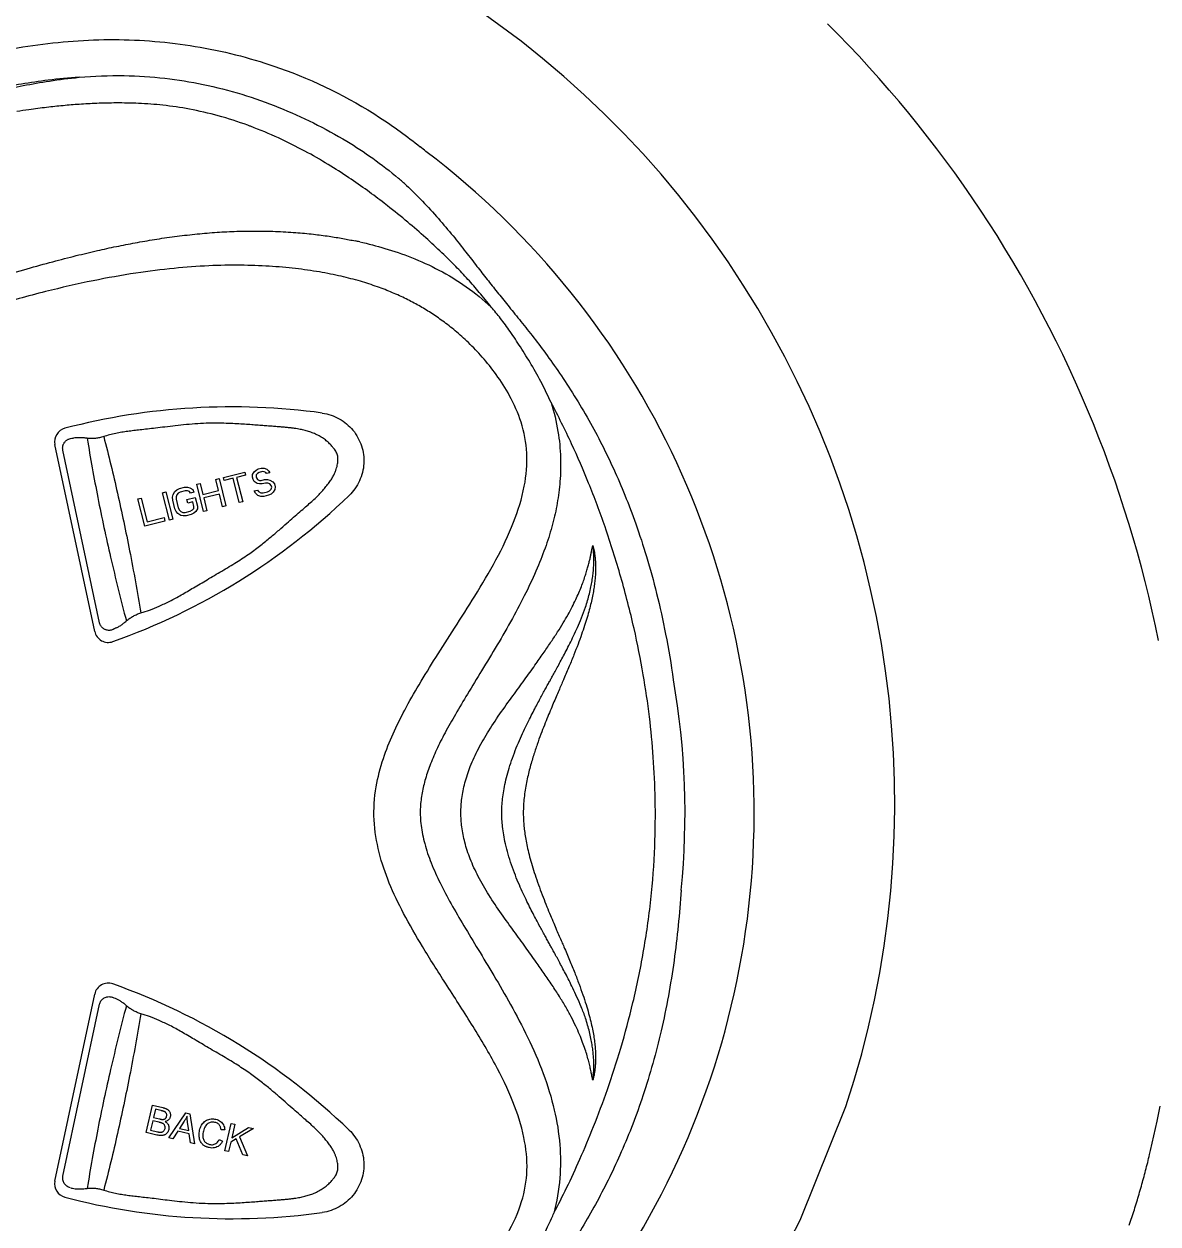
# Model space of a CAD drawing. Extents: x 941 to 1034, y 781 to 934.
# Drawn here: x 991.038 to 995.07, y 804.049 to 808.316 of the extents above; entities that cross this region are included whole.
import ezdxf

# ---------------------------------------------------------------- set-up
doc = ezdxf.new("R2010")
doc.units = 0
doc.header["$MEASUREMENT"] = 0
doc.layers.add('1', color=4, linetype='Continuous')

# ---------------------------------------------------------------- blocks, each defined once
blk = doc.blocks.new('main_control')
at = {"color": 3, "linetype": 'Continuous'}
for p, q in [((15.3187, 17.8511), (15.307, 17.8602)), ((14.278, 16.3371), (14.1367, 17.002)), ((14.2953, 16.3685), (14.1649, 16.982)), ((15.1305, 16.9849), (15.1254, 16.9908)), ((14.7363, 16.8846), (14.8119, 16.9034)), ((14.8119, 16.9034), (14.8145, 16.8931)), ((14.8394, 16.8949), (14.8453, 16.9052)), ((14.8453, 16.9052), (14.8522, 16.9113)), ((14.8522, 16.9113), (14.8597, 16.9154)), ((14.8573, 16.8994), (14.8524, 16.8938)), ((14.8628, 16.903), (14.8573, 16.8994)), ((14.8597, 16.9154), (14.8696, 16.9178)), ((14.8747, 16.9059), (14.8628, 16.903)), ((14.8696, 16.9178), (14.8801, 16.9182)), ((14.8812, 16.9054), (14.8747, 16.9059)), ((14.8801, 16.9182), (14.8896, 16.914)), ((14.8862, 16.9022), (14.8812, 16.9054)), ((14.8892, 16.8986), (14.8862, 16.9022)), ((14.9012, 16.9016), (14.8892, 16.8986)), ((14.8896, 16.914), (14.8976, 16.9073)), ((14.8976, 16.9073), (14.9012, 16.9016)), ((14.6408, 16.8608), (14.6527, 16.8638)), ((14.665, 16.7637), (14.6408, 16.8608)), ((14.6527, 16.8638), (14.6625, 16.8245)), ((14.7085, 16.8776), (14.7204, 16.8806)), ((14.7182, 16.8384), (14.7085, 16.8776)), ((14.7204, 16.8806), (14.7446, 16.7836)), ((14.7389, 16.8743), (14.7363, 16.8846)), ((14.7707, 16.8822), (14.7389, 16.8743)), ((14.7923, 16.7955), (14.7707, 16.8822)), ((14.8145, 16.8931), (14.7827, 16.8852)), ((14.7827, 16.8852), (14.8043, 16.7985)), ((14.8395, 16.8862), (14.8394, 16.8949)), ((14.8415, 16.8779), (14.8395, 16.8862)), ((14.8456, 16.8702), (14.8415, 16.8779)), ((14.8556, 16.8639), (14.8456, 16.8702)), ((14.8524, 16.8938), (14.8519, 16.8871)), ((14.8519, 16.8871), (14.853, 16.883)), ((14.853, 16.883), (14.8565, 16.8773)), ((14.8646, 16.8618), (14.8556, 16.8639)), ((14.8565, 16.8773), (14.8635, 16.8746)), ((14.8635, 16.8746), (14.87, 16.8741)), ((14.8731, 16.8617), (14.8646, 16.8618)), ((14.87, 16.8741), (14.8819, 16.877)), ((14.885, 16.8647), (14.8731, 16.8617)), ((14.8819, 16.877), (14.8924, 16.8775)), ((14.8935, 16.8646), (14.885, 16.8647)), ((14.8924, 16.8775), (14.9014, 16.8753)), ((14.9005, 16.8619), (14.8935, 16.8646)), ((14.906, 16.8567), (14.9005, 16.8619)), ((14.9014, 16.8753), (14.9114, 16.869)), ((14.9076, 16.8505), (14.906, 16.8567)), ((14.9114, 16.869), (14.9174, 16.8618)), ((14.9174, 16.8618), (14.92, 16.8515)), ((14.4319, 16.8087), (14.4438, 16.8117)), ((14.4438, 16.8117), (14.4649, 16.727)), ((14.5194, 16.8305), (14.5314, 16.8335)), ((14.5436, 16.7335), (14.5194, 16.8305)), ((14.5314, 16.8335), (14.5555, 16.7365)), ((14.5549, 16.8152), (14.5568, 16.8245)), ((14.5555, 16.8044), (14.5549, 16.8152)), ((14.5568, 16.8245), (14.5627, 16.8347)), ((14.5627, 16.8347), (14.5697, 16.8409)), ((14.5698, 16.8233), (14.5674, 16.8162)), ((14.5674, 16.8162), (14.5674, 16.8074)), ((14.5697, 16.8409), (14.5791, 16.8454)), ((14.5748, 16.829), (14.5698, 16.8233)), ((14.5822, 16.833), (14.5748, 16.829)), ((14.5791, 16.8454), (14.597, 16.8499)), ((14.6001, 16.8375), (14.5822, 16.833)), ((14.597, 16.8499), (14.6075, 16.8503)), ((14.6086, 16.8374), (14.6001, 16.8375)), ((14.6058, 16.806), (14.6357, 16.8135)), ((14.6075, 16.8503), (14.6165, 16.8481)), ((14.6156, 16.8348), (14.6086, 16.8374)), ((14.6191, 16.8291), (14.6156, 16.8348)), ((14.6165, 16.8481), (14.6265, 16.8419)), ((14.6311, 16.832), (14.6191, 16.8291)), ((14.6265, 16.8419), (14.6311, 16.832)), ((14.6357, 16.8135), (14.6434, 16.7825)), ((14.6625, 16.8245), (14.7182, 16.8384)), ((14.7213, 16.826), (14.6656, 16.8121)), ((14.6656, 16.8121), (14.6769, 16.7667)), ((14.7326, 16.7806), (14.7213, 16.826)), ((14.8454, 16.8372), (14.8573, 16.8402)), ((14.8494, 16.8295), (14.8454, 16.8372)), ((14.8579, 16.8206), (14.8494, 16.8295)), ((14.8573, 16.8402), (14.8608, 16.8345)), ((14.8694, 16.8169), (14.8579, 16.8206)), ((14.8608, 16.8345), (14.8683, 16.8298)), ((14.8683, 16.8298), (14.8768, 16.8297)), ((14.8799, 16.8173), (14.8694, 16.8169)), ((14.8768, 16.8297), (14.8927, 16.8337)), ((14.8958, 16.8213), (14.8799, 16.8173)), ((14.8927, 16.8337), (14.9002, 16.8377)), ((14.9053, 16.8258), (14.8958, 16.8213)), ((14.9002, 16.8377), (14.9051, 16.8434)), ((14.9051, 16.8434), (14.9076, 16.8505)), ((14.9122, 16.832), (14.9053, 16.8258)), ((14.9181, 16.8422), (14.9122, 16.832)), ((14.92, 16.8515), (14.9181, 16.8422)), ((14.456, 16.7117), (14.4319, 16.8087)), ((14.5632, 16.7735), (14.5555, 16.8044)), ((14.5678, 16.7636), (14.5632, 16.7735)), ((14.5674, 16.8074), (14.5752, 16.7764)), ((14.5752, 16.7764), (14.5792, 16.7687)), ((14.5792, 16.7687), (14.5847, 16.7635)), ((14.6089, 16.7936), (14.6058, 16.806)), ((14.6268, 16.7981), (14.6089, 16.7936)), ((14.6181, 16.7652), (14.6256, 16.7693)), ((14.6256, 16.7693), (14.6305, 16.7749)), ((14.631, 16.7816), (14.6268, 16.7981)), ((14.6305, 16.7749), (14.631, 16.7816)), ((14.6435, 16.7737), (14.6376, 16.7635)), ((14.6434, 16.7825), (14.6435, 16.7737)), ((14.7446, 16.7836), (14.7326, 16.7806)), ((14.8043, 16.7985), (14.7923, 16.7955)), ((14.5277, 16.7295), (14.456, 16.7117)), ((14.4649, 16.727), (14.5246, 16.7419)), ((14.5246, 16.7419), (14.5277, 16.7295)), ((14.5555, 16.7365), (14.5436, 16.7335)), ((14.5738, 16.7564), (14.5678, 16.7636)), ((14.5838, 16.7501), (14.5738, 16.7564)), ((14.5928, 16.748), (14.5838, 16.7501)), ((14.5847, 16.7635), (14.5917, 16.7608)), ((14.5917, 16.7608), (14.6002, 16.7608)), ((14.6033, 16.7484), (14.5928, 16.748)), ((14.6002, 16.7608), (14.6181, 16.7652)), ((14.6212, 16.7528), (14.6033, 16.7484)), ((14.6306, 16.7574), (14.6212, 16.7528)), ((14.6376, 16.7635), (14.6306, 16.7574)), ((14.6769, 16.7667), (14.665, 16.7637)), ((14.1367, 14.3832), (14.278, 15.0481)), ((14.1652, 14.4), (14.2953, 15.0118)), ((14.4614, 14.5555), (14.4838, 14.6529)), ((14.4838, 14.6529), (14.5204, 14.6445)), ((14.4941, 14.6384), (14.4873, 14.609)), ((14.5136, 14.6339), (14.4941, 14.6384)), ((14.4846, 14.5975), (14.4769, 14.564)), ((14.5072, 14.5923), (14.4846, 14.5975)), ((14.4873, 14.609), (14.5084, 14.6041)), ((14.542, 14.5369), (14.6019, 14.6257)), ((14.5966, 14.5965), (14.5793, 14.5704)), ((14.6019, 14.6257), (14.6158, 14.6224)), ((14.6124, 14.5627), (14.6084, 14.5921)), ((14.6158, 14.6224), (14.6332, 14.5158)), ((14.4985, 14.5469), (14.4614, 14.5555)), ((14.4769, 14.564), (14.5012, 14.5584)), ((14.5732, 14.5607), (14.5557, 14.5337)), ((14.6139, 14.5513), (14.5732, 14.5607)), ((14.5793, 14.5704), (14.6124, 14.5627)), ((14.6185, 14.5192), (14.6139, 14.5513)), ((14.7405, 14.5655), (14.7272, 14.5654)), ((14.7412, 14.4909), (14.7637, 14.5883)), ((14.7637, 14.5883), (14.7766, 14.5853)), ((14.7766, 14.5853), (14.7655, 14.537)), ((14.7655, 14.537), (14.825, 14.5741)), ((14.8425, 14.5701), (14.7925, 14.5401)), ((14.825, 14.5741), (14.8425, 14.5701)), ((14.5557, 14.5337), (14.542, 14.5369)), ((14.6332, 14.5158), (14.6185, 14.5192)), ((14.7209, 14.5315), (14.733, 14.5253)), ((14.7619, 14.5216), (14.7541, 14.4879)), ((14.7815, 14.5335), (14.7619, 14.5216)), ((14.8048, 14.4762), (14.7815, 14.5335)), ((14.7925, 14.5401), (14.8218, 14.4723)), ((14.7541, 14.4879), (14.7412, 14.4909)), ((14.8218, 14.4723), (14.8048, 14.4762)), ((15.1254, 14.3905), (15.1303, 14.3962)), ((15.1254, 14.3905), (15.1303, 14.3962))]:
    blk.add_line(p, q, dxfattribs=at)
for centre, radius, start, end in [((14.437, 15.4224), 2.7977, 98.0729, 98.9597), ((14.3355, 16.8084), 1.415, 69.4462, 69.8674), ((14.3502, 16.7156), 1.7282, 50.2301, 51.1092), ((14.9253, 17.4321), 0.6738, 46.81, 49.9905), ((14.8932, 16.1569), 1.5995, 78.1885, 78.7644), ((14.766, 14.7869), 2.349, 82.1362, 104.642), ((14.1846, 17.0122), 0.049, 104.642, 192), ((14.1935, 17.0861), 0.0621, 273.776, 278.2477), ((14.9451, 16.9913), 0.208, 318.1956, 323.2256), ((13.5549, 18.5142), 2.349, 289.5864, 313.8638), ((15.2207, 16.674), 0.8412, 342.6532, 346.0761), ((14.3806, 16.2956), 0.0602, 115.2093, 121.564), ((14.326, 16.3473), 0.049, 192, 289.5864), ((13.671, 15.6926), 2.7062, 354.1664, 10.0662), ((14.326, 15.0379), 0.049, 70.4136, 168), ((13.5549, 12.871), 2.349, 46.1362, 70.4136), ((13.4272, 12.88), 2.3423, 66.4955, 66.9807), ((15.2189, 14.7107), 0.8431, 13.9205, 17.3461), ((14.1846, 14.373), 0.049, 168, 255.358), ((14.65, 16.6505), 2.3366, 258.7124, 258.8642), ((14.2139, 14.4074), 0.0517, 252.8907, 264.395), ((14.766, 16.5983), 2.349, 255.358, 277.8638)]:
    blk.add_arc(centre, radius, start, end, dxfattribs=at)
at = {"color": 4, "linetype": 'Continuous'}
blk.add_arc((13.671, 15.6926), 2.952, 301.3467, 52.8, dxfattribs=at)
at = {"color": 4, "linetype": 'Continuous', "start_tangent": (0.778346, 0.627835), "end_tangent": (0.778346, -0.627835)}
blk.add_spline([(6.4067, 18.0607), (6.5509, 18.1651), (6.9064, 18.3403), (7.1886, 18.4146), (7.4772, 18.4415), (7.622, 18.4378), (7.7661, 18.4232), (8.0511, 18.371), (8.3332, 18.3054), (8.6163, 18.2441), (8.9013, 18.1914), (9.1877, 18.1468), (9.7636, 18.0789), (10.3417, 18.037), (10.921, 18.0226), (11.5002, 18.037), (12.0783, 18.0789), (12.6542, 18.1468), (12.9406, 18.1914), (13.2256, 18.2441), (13.5087, 18.3054), (13.7908, 18.371), (14.0758, 18.4232), (14.2199, 18.4378), (14.3647, 18.4415), (14.6533, 18.4146), (14.9355, 18.3403), (15.291, 18.1651), (15.4352, 18.0607)], degree=3, dxfattribs=at)
at = {"color": 3, "linetype": 'Continuous'}
for points, start_tangent, end_tangent in [([(14.2226, 18.3076), (14.113, 18.2973), (14.0179, 18.2833), (13.9296, 18.2679), (13.8415, 18.251), (13.7496, 18.2317), (13.6508, 18.2095), (13.5433, 18.1844), (13.4266, 18.1576), (13.2985, 18.1298), (13.1563, 18.1008), (13, 18.0713), (12.8303, 18.0419), (12.6461, 18.0131), (12.445, 17.9852), (12.2258, 17.9588), (11.9868, 17.9349), (11.7259, 17.9144), (11.4408, 17.8986), (11.128, 17.8891), (10.7837, 17.8881), (10.4262, 17.8976), (10.1003, 17.9155), (9.813, 17.9388), (9.5576, 17.9655), (9.3285, 17.9943), (9.1224, 18.0242), (8.9361, 18.0546), (8.7666, 18.0851), (8.6128, 18.1153), (8.4745, 18.1444), (8.3496, 18.1725), (8.2352, 18.1992), (8.1309, 18.2232), (8.0356, 18.2438), (7.9464, 18.2617), (7.8591, 18.2776), (7.7681, 18.2922), (7.6667, 18.3042), (7.5507, 18.3101), (7.4239, 18.306)], (-0.998263, -0.058913), (-0.997198, -0.074805)), ([(7.4239, 18.306), (7.5058, 18.3074), (7.5793, 18.3049), (7.6478, 18.2994), (7.7183, 18.2907), (7.7953, 18.2785), (7.8757, 18.2633), (7.9603, 18.2453), (8.0535, 18.2233), (8.1558, 18.1969), (8.2663, 18.1667), (8.386, 18.1339), (8.5172, 18.1), (8.6642, 18.0654), (8.8332, 18.0298), (9.0266, 17.9942), (9.2423, 17.9604), (9.4809, 17.93), (9.7442, 17.9044), (10.0325, 17.8848), (10.3505, 17.8715), (10.7079, 17.8647), (11.0971, 17.8646), (11.4786, 17.8718), (11.8192, 17.8861), (12.1198, 17.9065), (12.3883, 17.9324), (12.6286, 17.9625), (12.8449, 17.9957), (13.0391, 18.0314), (13.211, 18.0683), (13.3643, 18.1062), (13.5032, 18.1442), (13.6288, 18.1803), (13.7408, 18.2116), (13.8418, 18.2377), (13.935, 18.2596), (14.0242, 18.2782), (14.1168, 18.2944), (14.2226, 18.3076)], (0.998947, 0.045889), (0.995667, 0.09299)), ([(14.2226, 18.3076), (14.383, 18.3135), (14.5278, 18.3042), (14.6642, 18.2823), (14.8011, 18.2472), (14.9326, 18.2007), (15.0558, 18.1453), (15.1744, 18.0804)], (0.996091, 0.08833), (0.859105, -0.5118)), ([(14.8226, 18.1369), (14.7174, 18.1707), (14.6148, 18.1944), (14.5206, 18.2082), (14.4339, 18.2147), (14.3549, 18.2163), (14.2852, 18.2148), (14.2229, 18.2114), (14.1654, 18.2067), (14.1073, 18.2005), (14.0442, 18.1923)], (-0.938908, 0.344168), (-0.990099, -0.140368)), ([(15.307, 17.8602), (15.2479, 17.9046), (15.1821, 17.9505), (15.1083, 17.9977), (15.0252, 18.0452), (14.9319, 18.0918), (14.8323, 18.1333)], (-0.789553, 0.613682), (-0.936345, 0.351081)), ([(15.1744, 18.0804), (15.2665, 18.0197), (15.3585, 17.9483)], (0.85373, -0.520716), (0.764063, -0.645142)), ([(15.3865, 17.9234), (15.4435, 17.867), (15.5001, 17.8053), (15.5523, 17.7435), (15.5979, 17.6862), (15.6372, 17.6355), (15.6733, 17.5891), (15.7091, 17.5441), (15.7467, 17.4976), (15.788, 17.4466), (15.8331, 17.3896), (15.8806, 17.3267), (15.9306, 17.2562), (15.9833, 17.1755), (16.0349, 17.0887), (16.0814, 17.0018), (16.1236, 16.9141), (16.1632, 16.8221), (16.202, 16.72), (16.2401, 16.6036), (16.276, 16.4728), (16.3081, 16.3278), (16.3355, 16.1656)], (0.728236, -0.685327), (0.141558, -0.98993)), ([(15.6456, 17.543), (15.6053, 17.5891), (15.5619, 17.635), (15.5127, 17.6836), (15.4553, 17.7369), (15.391, 17.7928), (15.3187, 17.8511)], (-0.643183, 0.765713), (-0.790254, 0.61278)), ([(10.921, 17.0187), (11.2976, 17.0246), (11.6391, 17.0444), (11.9484, 17.0755), (12.2284, 17.1154), (12.4817, 17.1621), (12.7105, 17.2139), (12.9171, 17.2689), (13.1045, 17.3252), (13.2747, 17.3803), (13.4302, 17.4323), (13.573, 17.4803), (13.7046, 17.5239), (13.8264, 17.5631), (13.9379, 17.5976), (14.0382, 17.627), (14.1291, 17.6521), (14.2124, 17.6735), (14.2875, 17.6914), (14.3552, 17.7061), (14.4216, 17.7191), (14.4907, 17.731), (14.5619, 17.7414), (14.6338, 17.7498), (14.7044, 17.7559), (14.7744, 17.7597), (14.8459, 17.7611), (14.9214, 17.7598), (14.9929, 17.7557), (15.0558, 17.7497), (15.1114, 17.7424), (15.1608, 17.7343), (15.2049, 17.7257)], (0.999985, -0.005535), (0.978502, -0.206238)), ([(15.2206, 17.7225), (15.3096, 17.6995), (15.4042, 17.667), (15.502, 17.6222), (15.5987, 17.5632), (15.6882, 17.4904)], (0.976263, -0.216588), (0.727412, -0.686201)), ([(15.223, 17.5822), (15.1546, 17.6), (15.0776, 17.6154), (14.9924, 17.6276), (14.8989, 17.6359), (14.7966, 17.6394), (14.6843, 17.6373), (14.561, 17.6283), (14.4247, 17.6112), (14.2727, 17.5843), (14.1032, 17.5456), (13.9153, 17.4939), (13.71, 17.4297), (13.4856, 17.3542), (13.2361, 17.2692), (12.9552, 17.1806), (12.6383, 17.0974), (12.2818, 17.0257), (11.8815, 16.9696), (11.4336, 16.9334), (10.9334, 16.9223)], (-0.960007, 0.279976), (-0.999982, 0.006033)), ([(10.9635, 14.4489), (11.4185, 14.4391), (11.8227, 14.4003), (12.1833, 14.3447), (12.5064, 14.2807), (12.7974, 14.2139), (13.0607, 14.1477), (13.2999, 14.0843), (13.5179, 14.025), (13.7163, 13.9706), (13.894, 13.9216), (14.0515, 13.8791), (14.1913, 13.8436), (14.3163, 13.8147), (14.4294, 13.7919), (14.5327, 13.7746), (14.6262, 13.7625), (14.7101, 13.7549), (14.7855, 13.7512), (14.8543, 13.7505), (14.9189, 13.7524), (14.9815, 13.7569), (15.045, 13.7642), (15.1124, 13.7753), (15.187, 13.792), (15.2713, 13.8173), (15.3646, 13.8549), (15.463, 13.9086), (15.5648, 13.9832), (15.6639, 14.0816), (15.7454, 14.1956), (15.796, 14.3101), (15.815, 14.4211), (15.804, 14.5385), (15.765, 14.6652), (15.7015, 14.7991), (15.6179, 14.9415), (15.5256, 15.0863), (15.4435, 15.2172), (15.3766, 15.3346), (15.3256, 15.4428), (15.2897, 15.5509), (15.2715, 15.667), (15.2789, 15.7847), (15.3048, 15.886), (15.339, 15.9737), (15.3805, 16.058), (15.4315, 16.1481), (15.4909, 16.2447), (15.5575, 16.3488), (15.6297, 16.4627), (15.7047, 16.5917), (15.7674, 16.7256), (15.8055, 16.8533), (15.8146, 16.9715), (15.7941, 17.0813), (15.7533, 17.1755), (15.7056, 17.2509), (15.6559, 17.313), (15.6068, 17.3643), (15.5599, 17.4063), (15.5158, 17.4407), (15.4734, 17.4698), (15.4306, 17.4957), (15.3856, 17.5196), (15.337, 17.5418), (15.2834, 17.5627), (15.223, 17.5822)], (0.999786, 0.020687), (-0.960007, 0.279976)), ([(15.6882, 17.4904), (15.6667, 17.5175), (15.6456, 17.543)], (-0.611788, 0.791022), (-0.646167, 0.763196)), ([(15.9007, 17.1512), (15.8686, 17.2175), (15.8306, 17.2861), (15.7918, 17.3489), (15.7552, 17.4034), (15.7209, 17.4504), (15.6883, 17.4904)], (-0.410162, 0.912013), (-0.654903, 0.755713)), ([(15.0874, 17.1138), (15.1185, 17.1064), (15.1476, 17.0935), (15.1739, 17.0754), (15.1964, 17.0528), (15.2142, 17.0263), (15.2267, 16.997), (15.2338, 16.9659), (15.235, 16.934), (15.2301, 16.9025), (15.2194, 16.8725), (15.2035, 16.8448), (15.1827, 16.8206)], (0.990596, -0.136818), (-0.72099, -0.692946)), ([(15.9007, 17.1512), (15.9253, 17.0485), (15.9345, 16.9545), (15.9325, 16.8703), (15.9226, 16.7932), (15.9062, 16.7192), (15.8829, 16.6435), (15.8515, 16.5624), (15.8113, 16.4751), (15.7631, 16.3834), (15.7091, 16.2893), (15.6539, 16.1976), (15.6036, 16.1149), (15.5605, 16.0423), (15.5238, 15.9768), (15.4935, 15.9161), (15.4696, 15.8596), (15.4523, 15.8071), (15.4411, 15.7575), (15.4359, 15.7057), (15.4385, 15.6478), (15.4514, 15.5829), (15.4745, 15.5141), (15.5063, 15.4431), (15.5453, 15.3693), (15.5906, 15.2912), (15.6413, 15.2068), (15.697, 15.1143), (15.7565, 15.0112), (15.8175, 14.8945), (15.8727, 14.7662), (15.9123, 14.6358), (15.9317, 14.5121), (15.9317, 14.3937), (15.9108, 14.2693)], (0.30075, -0.953703), (-0.249924, -0.968265)), ([(15.9108, 14.2693), (15.9562, 14.3593), (16.0031, 14.4609), (16.0518, 14.5771), (16.1009, 14.7084), (16.1484, 14.8551), (16.192, 15.0181), (16.2288, 15.1961), (16.2555, 15.3842), (16.2694, 15.5727), (16.2711, 15.7407), (16.2643, 15.89), (16.2505, 16.034), (16.2286, 16.1836), (16.1959, 16.3476), (16.149, 16.5302), (16.0926, 16.7089), (16.0344, 16.8647), (15.9738, 17.0044), (15.9007, 17.1512)], (0.465625, 0.884982), (-0.468905, 0.883248)), ([(15.1254, 16.9908), (15.1211, 16.9964), (15.1162, 17.002), (15.1108, 17.0074), (15.1048, 17.0128), (15.0983, 17.0181), (15.0914, 17.0231), (15.0839, 17.028), (15.0761, 17.0326), (15.0679, 17.0368), (15.0596, 17.0406), (15.0513, 17.0439), (15.0429, 17.0469), (15.0344, 17.0495), (15.0259, 17.0519), (15.0174, 17.0539), (15.0086, 17.0558), (14.999, 17.0575), (14.9883, 17.0592), (14.9764, 17.0608), (14.9635, 17.0622), (14.9498, 17.0636), (14.9348, 17.0648), (14.9185, 17.066), (14.9006, 17.0674), (14.8808, 17.0689), (14.8594, 17.0705), (14.8363, 17.0722), (14.8113, 17.0739), (14.784, 17.0756), (14.7541, 17.077), (14.7211, 17.0778), (14.6845, 17.0776), (14.6448, 17.076), (14.6041, 17.0728), (14.5645, 17.0686), (14.5278, 17.0642), (14.4946, 17.0602), (14.4654, 17.0568), (14.4398, 17.0539), (14.4169, 17.0513), (14.3954, 17.0485), (14.3742, 17.0453), (14.3527, 17.0413), (14.3311, 17.0363), (14.3102, 17.0302)], (-0.583429, 0.812164), (-0.948772, -0.315962)), ([(15.1254, 16.9908), (15.1211, 16.9964), (15.1162, 17.002), (15.1108, 17.0074), (15.1048, 17.0128), (15.0983, 17.0181), (15.0914, 17.0231), (15.0839, 17.028), (15.0761, 17.0326), (15.0679, 17.0368), (15.0596, 17.0406), (15.0513, 17.0439), (15.0429, 17.0469), (15.0344, 17.0495), (15.0259, 17.0519), (15.0174, 17.0539), (15.0086, 17.0558), (14.999, 17.0575), (14.9883, 17.0592), (14.9764, 17.0608), (14.9635, 17.0622), (14.9497, 17.0636), (14.9348, 17.0648), (14.9185, 17.066), (14.9005, 17.0674), (14.8808, 17.0689), (14.8593, 17.0705), (14.8363, 17.0722), (14.8113, 17.0739), (14.784, 17.0756), (14.7541, 17.077), (14.7211, 17.0778), (14.6845, 17.0776), (14.6448, 17.076), (14.604, 17.0728), (14.5645, 17.0686), (14.5278, 17.0642), (14.4946, 17.0602), (14.4654, 17.0568), (14.4398, 17.0539), (14.4169, 17.0513), (14.3954, 17.0485), (14.3742, 17.0453), (14.3527, 17.0413), (14.3311, 17.0363), (14.3102, 17.0302)], (-0.583429, 0.812164), (-0.948772, -0.315963)), ([(14.1649, 16.982), (14.1645, 16.9846), (14.1641, 16.9885), (14.1642, 16.9924), (14.1648, 16.9962), (14.1658, 17), (14.1672, 17.0036), (14.169, 17.0071), (14.1713, 17.0104), (14.174, 17.0135), (14.1771, 17.0163), (14.1805, 17.0187), (14.1843, 17.0207), (14.1883, 17.0223), (14.197, 17.024), (14.1976, 17.0241)], (-0.20801, 0.978127), (0.997845, 0.06562)), ([(14.2513, 17.0241), (14.2379, 17.0256), (14.2252, 17.0261), (14.2134, 17.0258), (14.2024, 17.0246)], (-0.990328, 0.138746), (-0.989674, -0.143336)), ([(14.3102, 17.0302), (14.2953, 17.0261), (14.2805, 17.0237), (14.2658, 17.023), (14.2513, 17.0241)], (-0.948772, -0.315962), (-0.990328, 0.138746)), ([(14.2513, 17.0241), (14.2892, 16.8132), (14.3347, 16.6009), (14.3908, 16.3745)], (0.160266, -0.987074), (0.255552, -0.966795)), ([(14.2513, 17.0241), (14.2892, 16.8132), (14.3347, 16.6009), (14.3908, 16.3745)], (0.160266, -0.987074), (0.255552, -0.966795)), ([(14.3102, 17.0302), (14.359, 16.829), (14.4022, 16.6245), (14.442, 16.403)], (0.253899, -0.967231), (0.160276, -0.987072)), ([(14.3102, 17.0302), (14.359, 16.829), (14.4022, 16.6245), (14.442, 16.403)], (0.253899, -0.967231), (0.160276, -0.987072)), ([(15.1117, 16.8668), (15.121, 16.8805), (15.1279, 16.8929), (15.1331, 16.9042), (15.1369, 16.9146), (15.1397, 16.9242), (15.1416, 16.9332), (15.1427, 16.9414), (15.143, 16.9489), (15.1427, 16.9565), (15.1412, 16.9643), (15.1387, 16.9717), (15.135, 16.9786), (15.1305, 16.9849), (15.1254, 16.9908)], (0.597778, 0.801662), (-0.685841, 0.727751)), ([(14.442, 16.403), (14.4734, 16.4133), (14.5079, 16.4273), (14.5453, 16.4452), (14.5857, 16.467), (14.6295, 16.4927), (14.6778, 16.5213), (14.7301, 16.552), (14.7826, 16.5838), (14.8293, 16.6148), (14.8689, 16.6444), (14.9032, 16.6721), (14.9336, 16.698), (14.9608, 16.7218), (14.9852, 16.7433), (15.0075, 16.7628), (15.0277, 16.7802), (15.0456, 16.796), (15.0615, 16.8106), (15.0758, 16.8248), (15.0888, 16.8388), (15.1002, 16.8527)], (0.961754, 0.273914), (0.609797, 0.792558)), ([(15.8481, 16.2235), (15.8763, 16.2642), (15.9016, 16.3013), (15.9241, 16.3356), (15.9438, 16.3675), (15.961, 16.3972), (15.9758, 16.4249), (15.9885, 16.4506), (15.9993, 16.4746), (16.0085, 16.4969), (16.0163, 16.5177), (16.023, 16.5371), (16.0285, 16.5549), (16.033, 16.5711), (16.0368, 16.5858), (16.04, 16.5992), (16.0427, 16.6115), (16.0451, 16.6227), (16.0473, 16.6332), (16.0493, 16.643)], (0.571515, 0.820591), (0.202541, 0.979274)), ([(16.0493, 16.643), (16.0517, 16.6336), (16.0539, 16.6234), (16.0558, 16.6123), (16.0573, 16.6002), (16.0583, 16.5872), (16.059, 16.5731), (16.059, 16.5579), (16.0585, 16.5415), (16.0572, 16.5239), (16.0551, 16.505), (16.0521, 16.4846), (16.0481, 16.4628), (16.043, 16.4394), (16.0367, 16.4142), (16.029, 16.3871), (16.0199, 16.3579), (16.0092, 16.3264), (15.9966, 16.2921), (15.9821, 16.2546), (15.9653, 16.2136), (15.9464, 16.1693)], (0.272583, -0.962132), (-0.3982, -0.917299)), ([(16.0372, 16.4716), (16.0426, 16.4955), (16.0466, 16.5174), (16.0496, 16.5379), (16.0516, 16.5571), (16.0527, 16.575), (16.0531, 16.5915), (16.0528, 16.6066), (16.052, 16.6202), (16.0508, 16.6324), (16.0493, 16.643)], (0.239331, 0.970938), (-0.153996, 0.988071)), ([(14.3908, 16.3745), (14.4029, 16.384), (14.4157, 16.392), (14.4288, 16.3984), (14.442, 16.403)], (0.750561, 0.660801), (0.961754, 0.273914)), ([(14.3908, 16.3745), (14.4029, 16.384), (14.4157, 16.392), (14.4288, 16.3984), (14.442, 16.403)], (0.750561, 0.660801), (0.961755, 0.273913)), ([(15.9103, 16.1865), (15.9202, 16.2045), (15.9308, 16.2241), (15.9422, 16.2454), (15.9544, 16.2686), (15.9673, 16.294), (15.9808, 16.3217), (15.9947, 16.3517), (16.009, 16.3852), (16.0236, 16.4232)], (0.481949, 0.876199), (0.337331, 0.941386)), ([(14.3491, 16.3469), (14.3479, 16.3462), (14.34, 16.3428), (14.3358, 16.3418), (14.3316, 16.3413), (14.3233, 16.3417), (14.3193, 16.3426), (14.3156, 16.3439), (14.312, 16.3456), (14.3088, 16.3477), (14.3058, 16.3501), (14.3032, 16.3528), (14.3008, 16.3558), (14.2988, 16.359), (14.2972, 16.3623), (14.296, 16.3659), (14.2953, 16.3685)], (-0.851704, -0.524024), (-0.207766, 0.978179)), ([(14.355, 16.3501), (14.3603, 16.3528), (14.3655, 16.3557), (14.3706, 16.3589), (14.3757, 16.3624), (14.3807, 16.3662), (14.3858, 16.3702), (14.3908, 16.3745)], (0.904616, 0.426228), (0.750561, 0.660801)), ([(14.355, 16.3501), (14.3603, 16.3528), (14.3655, 16.3557), (14.3706, 16.3589), (14.3757, 16.3624), (14.3807, 16.3662), (14.3858, 16.3702), (14.3908, 16.3745)], (0.904616, 0.426228), (0.750561, 0.660801)), ([(15.5802, 15.6926), (15.5835, 15.7434), (15.5943, 15.7985), (15.6137, 15.8575), (15.6422, 15.9196), (15.6795, 15.9845), (15.7246, 16.0523), (15.7702, 16.1159), (15.8115, 16.1723), (15.8481, 16.2235)], (-0.000004, 1), (0.571449, 0.820638)), ([(15.7256, 15.6926), (15.7262, 15.7165), (15.7283, 15.7424), (15.7323, 15.7705), (15.7382, 15.8011), (15.7465, 15.8341), (15.7572, 15.8691), (15.7702, 15.9053), (15.7845, 15.9409), (15.7992, 15.9741), (15.8135, 16.0045), (15.8271, 16.0319), (15.8398, 16.0566), (15.8514, 16.0787), (15.8621, 16.0987), (15.872, 16.1168), (15.881, 16.1334), (15.8893, 16.1485), (15.897, 16.1623), (15.9039, 16.1749), (15.9103, 16.1865)], (-0.000021, 1), (0.48196, 0.876193)), ([(15.9464, 16.1693), (15.9387, 16.1514), (15.9302, 16.132), (15.9211, 16.1107), (15.9112, 16.0876), (15.9006, 16.0622), (15.8892, 16.0346), (15.8772, 16.0046), (15.8645, 15.9718), (15.8514, 15.9357), (15.8381, 15.8956), (15.8251, 15.8506), (15.8134, 15.8004), (15.805, 15.7462), (15.8021, 15.6926)], (-0.39819, -0.917303), (-0.000578, -1)), ([(15.8481, 15.1617), (15.8102, 15.2146), (15.7688, 15.2712), (15.7245, 15.333), (15.6796, 15.4005), (15.6418, 15.4663), (15.6133, 15.5288), (15.5941, 15.5877), (15.5834, 15.6424), (15.5802, 15.6926)], (-0.571432, 0.820649), (-0.000049, 1)), ([(15.9103, 15.1987), (15.9038, 15.2105), (15.8968, 15.2232), (15.8891, 15.2372), (15.8807, 15.2525), (15.8715, 15.2691), (15.8617, 15.2874), (15.851, 15.3073), (15.8396, 15.3289), (15.8276, 15.3522), (15.8151, 15.3775), (15.8018, 15.4053), (15.788, 15.4362), (15.7738, 15.4704), (15.7602, 15.5072), (15.7482, 15.5452), (15.7387, 15.582), (15.7323, 15.6146), (15.7283, 15.6433), (15.7262, 15.6689), (15.7256, 15.6926)], (-0.481961, 0.876193), (0.000021, 1)), ([(15.8021, 15.6926), (15.8024, 15.6748), (15.8035, 15.6552), (15.8056, 15.6339), (15.8088, 15.6108), (15.8132, 15.5858), (15.8191, 15.5586), (15.8266, 15.529), (15.8358, 15.497), (15.8468, 15.4631), (15.8592, 15.4278), (15.8725, 15.3925), (15.8859, 15.3587), (15.8985, 15.3279), (15.9101, 15.3004), (15.9205, 15.2758), (15.93, 15.2539), (15.9385, 15.234), (15.9464, 15.2159)], (0.000009, -1), (0.398183, -0.917306)), ([(16.3631, 15.4175), (16.338, 15.1669), (16.2921, 14.9175), (16.2274, 14.6867), (16.1506, 14.487), (16.0643, 14.3107), (15.9678, 14.1467), (15.8682, 13.9983), (15.7722, 13.8701), (15.6812, 13.7606), (15.5942, 13.6657), (15.5115, 13.5834), (15.4332, 13.5122), (15.3581, 13.4501), (15.2852, 13.3953), (15.2155, 13.347), (15.1439, 13.3001)], (-0.063291, -0.997995), (-0.844034, -0.53629)), ([(16.0236, 14.962), (16.0081, 15.0023), (15.9929, 15.0376), (15.9784, 15.0687), (15.9647, 15.0964), (15.952, 15.1212), (15.9402, 15.1436), (15.9294, 15.1638), (15.9194, 15.1821), (15.9103, 15.1987)], (-0.337372, 0.941371), (-0.481952, 0.876197)), ([(15.9464, 15.2159), (15.9668, 15.1681), (15.9847, 15.124), (16.0003, 15.0833), (16.0138, 15.0457), (16.0251, 15.0109), (16.0344, 14.9792), (16.042, 14.9501), (16.0479, 14.9237), (16.0523, 14.8994), (16.0555, 14.8772), (16.0576, 14.8569), (16.0587, 14.8384), (16.0591, 14.8216), (16.0588, 14.8061), (16.0579, 14.7917), (16.0565, 14.7783), (16.0546, 14.7656), (16.0522, 14.7535), (16.0493, 14.7422)], (0.398165, -0.917314), (-0.272569, -0.962136)), ([(16.0493, 14.7422), (16.0463, 14.7566), (16.0431, 14.7721), (16.0393, 14.7891), (16.0347, 14.8077), (16.0291, 14.8283), (16.022, 14.8512), (16.0131, 14.8764), (16.002, 14.9042), (15.9885, 14.9345), (15.9722, 14.9672), (15.9529, 15.0023), (15.9303, 15.0398), (15.9045, 15.0796), (15.8764, 15.1209), (15.8481, 15.1617)], (-0.202704, 0.97924), (-0.571576, 0.820549)), ([(14.2953, 15.0118), (14.2971, 15.0178), (14.3001, 15.0235), (14.3042, 15.0286), (14.3093, 15.0328), (14.3152, 15.0361), (14.3218, 15.0381), (14.3288, 15.0388), (14.3361, 15.038), (14.3432, 15.0358)], (0.208169, 0.978093), (0.920383, -0.391019)), ([(14.3908, 15.0068), (14.3859, 15.011), (14.3811, 15.0149), (14.3762, 15.0185), (14.3714, 15.0219), (14.3664, 15.025), (14.3614, 15.0279)], (-0.750572, 0.660789), (-0.877074, 0.480354)), ([(14.3908, 15.0068), (14.3859, 15.011), (14.3811, 15.0149), (14.3762, 15.0185), (14.3714, 15.0219), (14.3664, 15.025), (14.3614, 15.0279)], (-0.750572, 0.660789), (-0.877074, 0.480354)), ([(14.3908, 15.0068), (14.3347, 14.7804), (14.2892, 14.5681), (14.2513, 14.3572)], (-0.255552, -0.966795), (-0.160266, -0.987074)), ([(14.3908, 15.0068), (14.3347, 14.7804), (14.2892, 14.5681), (14.2513, 14.3572)], (-0.255552, -0.966795), (-0.160266, -0.987074)), ([(14.442, 14.9783), (14.4021, 14.7568), (14.359, 14.5523), (14.3102, 14.3511)], (-0.160278, -0.987072), (-0.253898, -0.967231)), ([(14.442, 14.9783), (14.4021, 14.7568), (14.359, 14.5523), (14.3102, 14.3511)], (-0.160278, -0.987072), (-0.253898, -0.967231)), ([(14.442, 14.9783), (14.4288, 14.9829), (14.4157, 14.9893), (14.4029, 14.9973), (14.3908, 15.0068)], (-0.961754, 0.273913), (-0.750572, 0.660789)), ([(14.442, 14.9783), (14.4288, 14.9829), (14.4157, 14.9893), (14.4029, 14.9973), (14.3908, 15.0068)], (-0.961755, 0.273913), (-0.750571, 0.660789)), ([(15.1002, 14.5286), (15.089, 14.5423), (15.0762, 14.5562), (15.0619, 14.5703), (15.0461, 14.5849), (15.0283, 14.6006), (15.0082, 14.618), (14.9859, 14.6374), (14.9615, 14.6589), (14.9344, 14.6827), (14.9041, 14.7084), (14.8702, 14.7359), (14.8315, 14.7649), (14.7868, 14.7948), (14.7362, 14.8257), (14.683, 14.8569), (14.632, 14.8871), (14.5865, 14.9138), (14.5454, 14.9361), (14.5079, 14.954), (14.4735, 14.968), (14.442, 14.9783)], (-0.609797, 0.792558), (-0.961754, 0.273914)), ([(16.0493, 14.7422), (16.0508, 14.7535), (16.052, 14.7661), (16.0528, 14.7799), (16.0531, 14.795), (16.0527, 14.8114), (16.0515, 14.829), (16.0495, 14.8479), (16.0466, 14.8682), (16.0425, 14.89), (16.0372, 14.9135)], (0.154047, 0.988064), (-0.239215, 0.970967)), ([(14.5204, 14.6445), (14.5236, 14.6437), (14.5265, 14.6428), (14.5294, 14.6417), (14.5323, 14.6405), (14.535, 14.6391), (14.5376, 14.6373)], (0.97437, -0.224951), (0.800669, -0.599107)), ([(14.5376, 14.6373), (14.5412, 14.6341), (14.5441, 14.6302), (14.5461, 14.6258)], (0.800669, -0.599107), (0.317375, -0.9483)), ([(14.521, 14.5873), (14.5189, 14.5884), (14.5168, 14.5894), (14.5146, 14.5902), (14.5123, 14.5909), (14.5099, 14.5916), (14.5072, 14.5923)], (-0.859454, 0.511213), (-0.97437, 0.224951)), ([(14.5084, 14.6041), (14.5106, 14.6036), (14.5127, 14.6032), (14.5148, 14.6028), (14.5168, 14.6025), (14.5189, 14.6024), (14.5209, 14.6024)], (0.97437, -0.224951), (0.997984, 0.063466)), ([(14.5281, 14.6291), (14.5267, 14.6298), (14.5252, 14.6305), (14.5237, 14.6311), (14.522, 14.6317), (14.5201, 14.6322), (14.5182, 14.6328), (14.516, 14.6334), (14.5136, 14.6339)], (-0.8586, 0.512646), (-0.97437, 0.224951)), ([(14.5209, 14.6024), (14.5231, 14.6026), (14.5253, 14.6032), (14.5274, 14.6042), (14.5294, 14.6056)], (0.997984, 0.063466), (0.75844, 0.651743)), ([(14.5335, 14.6225), (14.5323, 14.6251), (14.5304, 14.6273), (14.5281, 14.6291)], (-0.332508, 0.9431), (-0.8586, 0.512646)), ([(14.5409, 14.6011), (14.5373, 14.5982), (14.5332, 14.596), (14.5286, 14.5946)], (-0.700812, -0.713346), (-0.972104, -0.234549)), ([(14.5286, 14.5946), (14.5334, 14.5912), (14.5373, 14.5872), (14.5401, 14.5826)], (0.870699, -0.491816), (0.415078, -0.909786)), ([(14.5294, 14.6056), (14.5315, 14.6078), (14.5329, 14.6105), (14.5339, 14.6135)], (0.75844, 0.651743), (0.224951, 0.97437)), ([(14.5339, 14.6135), (14.5344, 14.6181), (14.5335, 14.6225)], (0.224951, 0.97437), (-0.332508, 0.9431)), ([(14.5469, 14.6121), (14.5457, 14.6081), (14.5437, 14.6045), (14.5409, 14.6011)], (-0.224951, -0.97437), (-0.700812, -0.713346)), ([(14.5461, 14.6258), (14.5472, 14.6211), (14.5475, 14.6166), (14.5469, 14.6121)], (0.317375, -0.9483), (-0.224951, -0.97437)), ([(14.6062, 14.6139), (14.6016, 14.6048), (14.5966, 14.5965)], (-0.413535, -0.910488), (-0.548769, -0.835974)), ([(14.6084, 14.5921), (14.6077, 14.5975), (14.6071, 14.6029), (14.6065, 14.6084), (14.6062, 14.6139)], (-0.1331, 0.991103), (-0.041461, 0.99914)), ([(14.6631, 14.5889), (14.6691, 14.5948), (14.676, 14.5994), (14.6836, 14.6023)], (0.642329, 0.766429), (0.962939, 0.26972)), ([(14.6836, 14.6023), (14.6917, 14.6039), (14.7001, 14.604), (14.7086, 14.6028)], (0.962939, 0.26972), (0.97437, -0.224951)), ([(14.7058, 14.5918), (14.6986, 14.5928), (14.6919, 14.5925), (14.6857, 14.5907)], (-0.97437, 0.224951), (-0.924581, -0.380986)), ([(14.7086, 14.6028), (14.7179, 14.5997), (14.7255, 14.5952), (14.7315, 14.5896)], (0.97437, -0.224951), (0.646975, -0.762511)), ([(14.5012, 14.5584), (14.5023, 14.5581), (14.5034, 14.5579), (14.5044, 14.5577), (14.5054, 14.5575), (14.5064, 14.5573), (14.5074, 14.5571), (14.5083, 14.557), (14.5092, 14.5569), (14.51, 14.5568)], (0.97437, -0.224951), (0.999064, -0.043257)), ([(14.51, 14.5568), (14.5127, 14.5568), (14.5154, 14.5571), (14.5181, 14.5577)], (0.999064, -0.043257), (0.94743, 0.319964)), ([(14.5181, 14.5577), (14.5215, 14.5595), (14.5242, 14.562)], (0.94743, 0.319964), (0.661874, 0.749615)), ([(14.5275, 14.5799), (14.5259, 14.5828), (14.5237, 14.5853), (14.521, 14.5873)], (-0.374478, 0.927236), (-0.859454, 0.511213)), ([(14.5242, 14.562), (14.5266, 14.5657), (14.5281, 14.5698)], (0.661874, 0.749615), (0.224951, 0.97437)), ([(14.5356, 14.5546), (14.5327, 14.5515), (14.5296, 14.549), (14.5264, 14.5473)], (-0.631695, -0.775217), (-0.913704, -0.406379)), ([(14.5281, 14.5698), (14.5286, 14.5733), (14.5284, 14.5767), (14.5275, 14.5799)], (0.224951, 0.97437), (-0.374478, 0.927236)), ([(14.5414, 14.5667), (14.5392, 14.5603), (14.5356, 14.5546)], (-0.224951, -0.97437), (-0.631695, -0.775217)), ([(14.5401, 14.5826), (14.5417, 14.5776), (14.5422, 14.5724), (14.5414, 14.5667)], (0.415078, -0.909786), (-0.224951, -0.97437)), ([(14.6502, 14.5364), (14.6493, 14.5451), (14.6496, 14.5543), (14.6512, 14.5637)], (-0.175112, 0.984549), (0.224951, 0.97437)), ([(14.6512, 14.5637), (14.6541, 14.5734), (14.6582, 14.5819), (14.6631, 14.5889)], (0.224951, 0.97437), (0.642329, 0.766429)), ([(14.6645, 14.5607), (14.663, 14.5527), (14.6626, 14.5451), (14.663, 14.5382)], (-0.224951, -0.97437), (0.14196, -0.989872)), ([(14.6718, 14.5787), (14.6674, 14.57), (14.6645, 14.5607)], (-0.522935, -0.852373), (-0.224951, -0.97437)), ([(14.6857, 14.5907), (14.6803, 14.5878), (14.6756, 14.5837), (14.6718, 14.5787)], (-0.924581, -0.380986), (-0.522935, -0.852373)), ([(14.7209, 14.5832), (14.7167, 14.587), (14.7116, 14.5899), (14.7058, 14.5918)], (-0.643578, 0.765381), (-0.97437, 0.224951)), ([(14.7272, 14.5654), (14.7264, 14.5708), (14.7251, 14.5755), (14.7232, 14.5797), (14.7209, 14.5832)], (-0.083398, 0.996516), (-0.643578, 0.765381)), ([(14.7315, 14.5896), (14.7361, 14.5827), (14.7391, 14.5748), (14.7405, 14.5655)], (0.646975, -0.762511), (0.061124, -0.99813)), ([(15.1827, 14.5646), (15.2035, 14.5404), (15.2194, 14.5127), (15.2301, 14.4827), (15.235, 14.4512), (15.2338, 14.4193), (15.2267, 14.3882), (15.2142, 14.3588), (15.1964, 14.3324), (15.1739, 14.3098), (15.1476, 14.2917), (15.1185, 14.2788), (15.0874, 14.2714)], (0.72099, -0.692946), (-0.990596, -0.136818)), ([(14.5146, 14.5449), (14.5095, 14.5451), (14.5042, 14.5458), (14.4985, 14.5469)], (-0.999836, -0.018085), (-0.97437, 0.224951)), ([(14.5264, 14.5473), (14.5228, 14.546), (14.5189, 14.5452), (14.5146, 14.5449)], (-0.913704, -0.406379), (-0.999836, -0.018085)), ([(14.661, 14.5144), (14.6561, 14.5206), (14.6525, 14.5281), (14.6502, 14.5364)], (-0.696148, 0.717899), (-0.175112, 0.984549)), ([(14.6852, 14.502), (14.6805, 14.5033), (14.6762, 14.5047), (14.6721, 14.5065), (14.6681, 14.5087), (14.6643, 14.5113), (14.661, 14.5144)], (-0.97437, 0.224951), (-0.696148, 0.717899)), ([(14.663, 14.5382), (14.6645, 14.532), (14.6673, 14.5264), (14.6711, 14.5217)], (0.14196, -0.989872), (0.719112, -0.694894)), ([(14.6711, 14.5217), (14.6758, 14.518), (14.681, 14.5152), (14.6866, 14.5133)], (0.719112, -0.694894), (0.97437, -0.224951)), ([(14.6866, 14.5133), (14.6935, 14.5124), (14.7002, 14.5131), (14.7064, 14.5153)], (0.97437, -0.224951), (0.89401, 0.448047)), ([(14.7064, 14.5153), (14.712, 14.5192), (14.7169, 14.5246), (14.7209, 14.5315)], (0.89401, 0.448047), (0.427104, 0.904203)), ([(14.733, 14.5253), (14.7272, 14.5162), (14.7205, 14.5093), (14.7128, 14.5044)], (-0.459778, -0.888034), (-0.903372, -0.428858)), ([(15.1303, 14.3962), (15.1346, 14.4022), (15.1382, 14.4086), (15.1408, 14.4155), (15.1424, 14.4228), (15.143, 14.4299), (15.1429, 14.4369), (15.1422, 14.4443), (15.1408, 14.4524), (15.1387, 14.461), (15.1357, 14.4703), (15.1318, 14.4801), (15.1267, 14.4908), (15.1199, 14.5026), (15.111, 14.5154), (15.1002, 14.5286)], (0.620846, 0.783933), (-0.665781, 0.746147)), ([(14.7128, 14.5044), (14.7043, 14.5015), (14.6951, 14.5007), (14.6852, 14.502)], (-0.903372, -0.428858), (-0.97437, 0.224951)), ([(14.1926, 14.3592), (14.1855, 14.3613), (14.1792, 14.3648), (14.1738, 14.3693), (14.1696, 14.3748), (14.1666, 14.3808), (14.1649, 14.3872), (14.1645, 14.3937), (14.1652, 14.4)], (-0.980665, 0.195692), (0.207709, 0.978191)), ([(14.3102, 14.3511), (14.3308, 14.345), (14.352, 14.3401), (14.3732, 14.3362), (14.3941, 14.333), (14.4151, 14.3303), (14.4373, 14.3277), (14.4617, 14.325), (14.4892, 14.3218), (14.5198, 14.318), (14.5529, 14.314), (14.5891, 14.31), (14.6285, 14.3064), (14.6703, 14.304), (14.7121, 14.3034), (14.7485, 14.3042), (14.7806, 14.3055), (14.8093, 14.3072), (14.8352, 14.309), (14.8588, 14.3108), (14.8804, 14.3124), (14.9003, 14.3139), (14.9183, 14.3153), (14.9345, 14.3165), (14.9493, 14.3177), (14.9629, 14.319), (14.9756, 14.3204), (14.9874, 14.322), (14.9981, 14.3236), (15.0076, 14.3253), (15.0163, 14.3271), (15.0247, 14.3291), (15.0331, 14.3314), (15.0415, 14.3339), (15.0497, 14.3368), (15.0579, 14.34), (15.0663, 14.3438), (15.0748, 14.348), (15.0829, 14.3527), (15.0907, 14.3577), (15.0979, 14.3629), (15.1045, 14.3682), (15.1106, 14.3737), (15.1161, 14.3792), (15.121, 14.3848), (15.1254, 14.3905)], (0.948781, -0.315934), (0.583429, 0.812164)), ([(14.3102, 14.3511), (14.3308, 14.345), (14.352, 14.3401), (14.3732, 14.3362), (14.3941, 14.333), (14.4151, 14.3303), (14.4373, 14.3277), (14.4617, 14.325), (14.4892, 14.3218), (14.5198, 14.318), (14.5529, 14.314), (14.5891, 14.31), (14.6285, 14.3064), (14.6703, 14.304), (14.712, 14.3034), (14.7485, 14.3042), (14.7805, 14.3055), (14.8093, 14.3072), (14.8352, 14.309), (14.8588, 14.3108), (14.8804, 14.3124), (14.9003, 14.3139), (14.9182, 14.3153), (14.9345, 14.3165), (14.9493, 14.3177), (14.9629, 14.319), (14.9756, 14.3204), (14.9874, 14.322), (14.9981, 14.3236), (15.0076, 14.3253), (15.0163, 14.3271), (15.0247, 14.3291), (15.0331, 14.3314), (15.0415, 14.3339), (15.0497, 14.3368), (15.0579, 14.34), (15.0663, 14.3438), (15.0748, 14.348), (15.0829, 14.3527), (15.0907, 14.3577), (15.0979, 14.3629), (15.1045, 14.3682), (15.1106, 14.3737), (15.1161, 14.3792), (15.121, 14.3848), (15.1254, 14.3905)], (0.948781, -0.315934), (0.583429, 0.812164)), ([(14.2088, 14.3559), (14.222, 14.3552), (14.2361, 14.3556), (14.2513, 14.3572)], (0.995148, -0.098392), (0.990328, 0.138745)), ([(14.2088, 14.3559), (14.222, 14.3552), (14.2361, 14.3556), (14.2513, 14.3572)], (0.995148, -0.098392), (0.990328, 0.138745)), ([(14.2513, 14.3572), (14.2658, 14.3583), (14.2805, 14.3576), (14.2953, 14.3552), (14.3102, 14.3511)], (0.990328, 0.138745), (0.948781, -0.315934)), ([(15.6324, 13.8468), (15.6731, 13.8918), (15.7105, 13.9376), (15.7456, 13.9843), (15.7788, 14.0315), (15.808, 14.0762), (15.8329, 14.117), (15.8542, 14.1542), (15.8726, 14.1884), (15.8885, 14.2201), (15.9023, 14.2497), (15.9108, 14.2693)], (0.692306, 0.721604), (0.391014, 0.920385))]:
    blk.add_spline(points, degree=3, dxfattribs=dict(at, start_tangent=start_tangent, end_tangent=end_tangent))
blk = doc.blocks.new('ENVOY')
at = {"layer": '1', "color": 3, "linetype": 'Continuous'}
for points in [[(53.6653, 2.7417), (53.6772, 2.7941), (53.6885, 2.8466), (53.6992, 2.8992)], [(53.6937, 4.5549), (53.6828, 4.6076), (53.6712, 4.6601), (53.659, 4.7125), (53.6461, 4.7647), (53.6326, 4.8167), (53.6184, 4.8686), (53.6036, 4.9202), (53.5881, 4.9717), (53.572, 5.023), (53.5552, 5.0741), (53.5378, 5.125), (53.5198, 5.1756), (53.5011, 5.226), (53.4818, 5.2762), (53.4619, 5.3262), (53.4414, 5.3758), (53.4202, 5.4253), (53.3985, 5.4744), (53.3761, 5.5233), (53.3531, 5.5719), (53.3295, 5.6202), (53.3053, 5.6681), (53.2804, 5.7158), (53.255, 5.7632), (53.2291, 5.8102), (53.2025, 5.8569), (53.1753, 5.9033), (53.1476, 5.9493), (53.1193, 5.995), (53.0904, 6.0403), (53.0609, 6.0852), (53.0309, 6.1297), (53.0003, 6.1739), (52.9692, 6.2177), (52.9375, 6.2611), (52.9053, 6.3041), (52.8725, 6.3467), (52.8392, 6.3888), (52.8054, 6.4306), (52.771, 6.4719), (52.7362, 6.5127), (52.7008, 6.5531), (52.6649, 6.5931), (52.6286, 6.6326), (52.5917, 6.6716), (52.5543, 6.7101), (52.5165, 6.7482)], [(53.5897, 2.4767), (53.592, 2.4838), (53.5944, 2.4908), (53.5966, 2.4977), (53.5989, 2.5045), (53.6011, 2.5112), (53.6033, 2.518), (53.6054, 2.5248), (53.6076, 2.5317), (53.6098, 2.5386), (53.6119, 2.5455), (53.614, 2.5524), (53.6162, 2.5594), (53.6183, 2.5663), (53.6203, 2.5732), (53.6224, 2.5802), (53.6245, 2.5871), (53.6265, 2.5941), (53.6285, 2.6011), (53.6305, 2.6081), (53.6325, 2.615), (53.6344, 2.622), (53.6364, 2.629), (53.6383, 2.636), (53.6402, 2.643), (53.6421, 2.6501), (53.644, 2.6571), (53.6459, 2.6641), (53.6477, 2.6711), (53.6496, 2.6782), (53.6514, 2.6852), (53.6532, 2.6923), (53.655, 2.6993), (53.6567, 2.7064), (53.6585, 2.7134), (53.6602, 2.7205), (53.6619, 2.7276), (53.6653, 2.7417)]]:
    blk.add_lwpolyline(points, dxfattribs=at)
at = {"layer": '1', "color": 2, "linetype": 'Continuous'}
for points in [[(52.5823, 2.8982), (52.6119, 2.9919), (52.6387, 3.0863), (52.6628, 3.1814), (52.6841, 3.2771), (52.7027, 3.3734), (52.7185, 3.4702), (52.7315, 3.5673), (52.7417, 3.6648), (52.7492, 3.7625), (52.7538, 3.8604), (52.7557, 3.9584), (52.7548, 4.0564), (52.7511, 4.1543), (52.7446, 4.2522), (52.7353, 4.3498), (52.7232, 4.4472), (52.7083, 4.5442), (52.6905, 4.6408), (52.67, 4.7369), (52.6468, 4.8324), (52.6208, 4.9272), (52.5921, 5.0212), (52.5608, 5.1143), (52.5267, 5.2065), (52.4901, 5.2977), (52.4509, 5.3878), (52.4091, 5.4767), (52.3648, 5.5644), (52.318, 5.6508), (52.2688, 5.7358), (52.2172, 5.8194), (52.1632, 5.9014), (52.107, 5.9819), (52.0484, 6.0607), (51.9876, 6.1378), (51.9246, 6.2131), (51.8594, 6.2866), (51.7922, 6.3582), (51.723, 6.4279), (51.6518, 6.4956), (51.5787, 6.5612), (51.5038, 6.6248), (51.4271, 6.6862), (51.2685, 6.8024)], [(50.1554, 0.6423), (50.3757, 0.706), (50.5935, 0.785), (50.8073, 0.8793), (51.0155, 0.9885), (51.2165, 1.1121), (51.4089, 1.2493), (51.5912, 1.3993), (51.7623, 1.5608), (51.9211, 1.7325), (52.0667, 1.9132), (52.1986, 2.1014), (52.3162, 2.2954), (52.4193, 2.4939), (52.5823, 2.8982)]]:
    blk.add_lwpolyline(points, dxfattribs=at)
at = {"layer": '1', "color": 1}
blk.add_blockref('main_control', (35.6329, -11.7497), dxfattribs=at)

msp = doc.modelspace()

# ---------------------------------------------------------------- block references
at = {"layer": '1'}
msp.add_blockref('ENVOY', (941.3783, 801.5681), dxfattribs=at)

doc.saveas('drawing.dxf')
